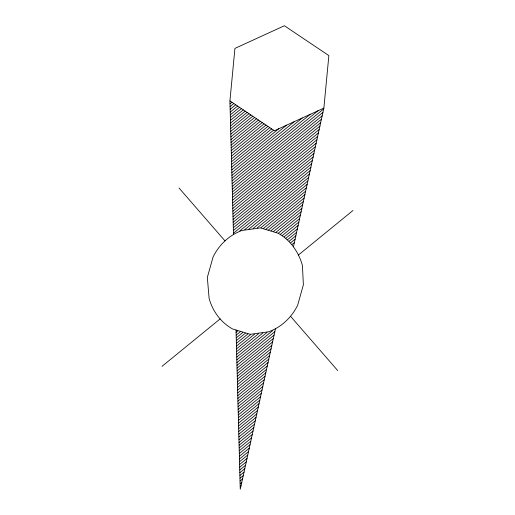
<?xml version="1.0" encoding="UTF-8"?>
<svg xmlns="http://www.w3.org/2000/svg" width="515" height="515" viewBox="0 0 515 515"><rect width="100%" height="100%" fill="white"/><g stroke="black" fill="none" stroke-linecap="round" stroke-linejoin="round"><path stroke-width="0.77" d="M233.488 234.518L229.928 100.901L234.93 48.404L284.396 25.75L328.866 55.594L323.871 108.092L293.441 246.84M275.486 328.699L240.273 489.25L236.031 330.025M230.005 103.837L231.95 102.253M230.083 106.592L233.842 103.528M230.154 109.347L235.735 104.796M230.231 112.096L237.621 106.064M230.302 114.851L239.514 107.332M230.372 117.607L241.406 108.601M230.45 120.356L243.299 109.869M230.52 123.111L245.185 111.143M230.598 125.866L247.078 112.412M230.669 128.615L248.97 113.68M230.739 131.37L250.863 114.948M230.817 134.125L252.756 116.216M230.887 136.874L254.642 117.484M230.965 139.629L256.534 118.759M231.035 142.385L258.427 120.027M231.106 145.133L260.32 121.295M231.184 147.889L262.212 122.564M231.254 150.638L264.098 123.832M231.332 153.393L265.991 125.1M231.402 156.148L267.884 126.375M231.473 158.897L269.776 127.643M231.55 161.652L271.663 128.911M231.621 164.407L273.555 130.179M231.692 167.156L278.744 128.756M231.769 169.911L286.598 125.164M231.84 172.667L294.445 121.566M231.917 175.415L302.299 117.974M231.988 178.171L310.152 114.375M232.059 180.926L318 110.783M232.136 183.675L323.684 108.961M232.207 186.43L322.931 112.386M232.284 189.185L322.178 115.811M232.355 191.934L321.424 119.235M232.426 194.689L320.678 122.667M232.503 197.438L319.924 126.091M232.574 200.193L319.171 129.516M232.651 202.949L318.418 132.941M232.722 205.697L317.671 136.366M232.793 208.453L316.918 139.797M232.87 211.208L316.165 143.221M232.941 213.957L315.418 146.646M233.018 216.712L314.665 150.071M233.089 219.467L313.912 153.496M233.16 222.216L313.159 156.927M233.237 224.971L312.412 160.352M233.308 227.727L311.659 163.776M233.385 230.475L310.906 167.201M233.456 233.231L310.159 170.632M239.797 230.868L309.406 174.057M244.728 229.658L308.652 177.482M248.874 229.085L307.899 180.907M253.026 228.512L307.152 184.331M257.178 227.933L306.399 187.763M260.983 227.636L305.646 191.187M263.506 228.396L304.893 194.612M266.023 229.149L304.146 198.037M268.54 229.909L303.393 201.462M271.057 230.669L302.64 204.893M273.581 231.422L301.893 208.318M276.098 232.181L301.14 211.742M278.551 232.992L300.387 215.167M280.54 234.183L299.633 218.598M282.439 235.445L298.887 222.023M284.254 236.771L298.134 225.448M285.986 238.175L297.38 228.872M287.64 239.636L296.627 232.297M289.218 241.162L295.88 235.728M290.711 242.758L295.127 239.153M292.127 244.413L294.374 242.578M162.045 366.32L220.111 318.933M298.423 255.015L352.955 210.506M236.095 332.336L237.743 330.99M236.166 335.091L240.26 331.75M236.243 337.84L242.777 332.51M236.314 340.595L245.301 333.263M236.391 343.351L247.818 334.023M236.462 346.099L250.393 334.731M236.533 348.855L254.545 334.158M236.61 351.61L258.691 333.585M236.681 354.359L262.843 333.012M236.758 357.114L266.995 332.433M236.829 359.869L272.718 330.572M236.9 362.618L274.836 331.66M236.977 365.373L274.089 335.085M237.048 368.128L273.336 338.51M237.125 370.877L272.583 341.934M237.196 373.632L271.836 345.359M237.267 376.388L271.083 348.79M237.344 379.137L270.33 352.215M237.415 381.892L269.577 355.64M237.486 384.641L268.83 359.064M237.563 387.396L268.077 362.489M237.634 390.151L267.324 365.92M237.711 392.9L266.57 369.345M237.782 395.655L265.824 372.77M237.853 398.41L265.071 376.195M237.93 401.159L264.317 379.626M238.001 403.915L263.571 383.051M238.078 406.67L262.817 386.475M238.149 409.419L262.064 389.9M238.22 412.174L261.311 393.325M238.297 414.929L260.564 396.756M238.368 417.678L259.811 400.181M238.445 420.433L259.058 403.606M238.516 423.188L258.305 407.03M238.587 425.937L257.558 410.455M238.664 428.692L256.805 413.886M238.735 431.441L256.052 417.311M238.812 434.197L255.305 420.736M238.883 436.952L254.552 424.16M238.954 439.701L253.798 427.592M239.031 442.456L253.045 431.016M239.102 445.211L252.299 434.441M239.179 447.96L251.545 437.866M239.25 450.715L250.792 441.291M239.321 453.47L250.045 444.722M239.398 456.219L249.292 448.147M239.469 458.974L248.539 451.571M239.539 461.73L247.786 454.996M239.617 464.478L247.039 458.421M239.687 467.234L246.286 461.852M239.765 469.989L245.533 465.277M239.836 472.738L244.78 468.702M239.906 475.493L244.033 472.126M239.984 478.248L243.28 475.557M240.054 480.997L242.526 478.982M240.132 483.752L241.78 482.407M240.202 486.501L241.026 485.832M323.871 108.092L274.405 130.746L229.928 100.901M179.02 188.001L224.991 240.891A55.395 53.431 -10.5 0 0 213.049 257.056L207.333 277.437L209.109 298.397A55.395 53.431 -10.5 0 0 217.819 316.133A49.266 47.522 -10.5 0 0 232.619 328.995L250.29 334.312L268.714 331.763A49.266 47.522 -10.5 0 0 285.728 321.328A55.395 53.431 -10.5 0 0 297.664 305.176L303.38 284.795L302.421 265.508A60.628 58.478 -10.5 0 0 292.893 246.106A49.266 47.522 -10.5 0 0 278.094 233.237L260.416 227.92L241.999 230.469A49.266 47.522 -10.5 0 0 224.978 240.904M290.512 316.274L337.718 370.581"/></g></svg>
